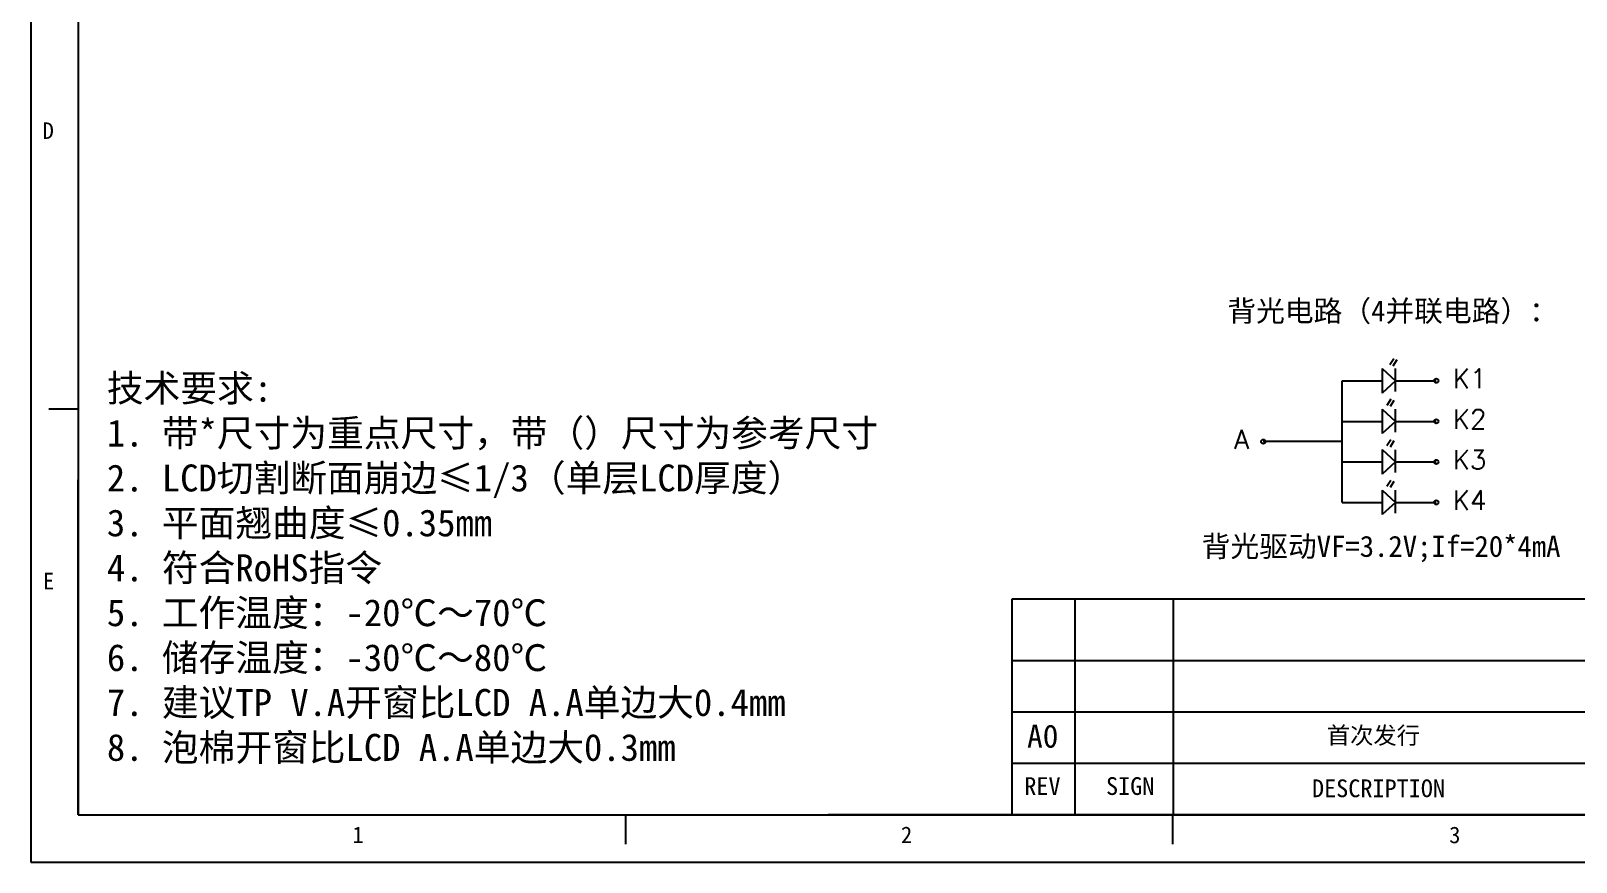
# Model space of a CAD drawing. Header units: millimetres. Extents: x 774 to 1087, y 444 to 661.
# Drawn here: x 774.3 to 917.2, y 443.7 to 520.6 of the extents above; entities that cross this region are included whole.
import ezdxf
from ezdxf.enums import TextEntityAlignment as Align

# ---------------------------------------------------------------- set-up
doc = ezdxf.new("R2010")
doc.units = ezdxf.units.MM
for name, color, linetype in [('DIM', 3, 'Continuous'), ('Housing', 7, 'Continuous'), ('标 注', 3, 'Continuous')]:
    doc.layers.add(name, color=color, linetype=linetype)
doc.styles.get("Standard").update_dxf_attribs({"font": 'txt', "bigfont": 'gbcbig.shx'})
doc.styles.add('宋体', font='')
doc.styles.get('宋体').set_extended_font_data('SimSun')

msp = doc.modelspace()

# ---------------------------------------------------------------- linework, layer by layer
at = {"color": 7, "linetype": 'Continuous'}
for p, q in [((774.282, 660.786), (774.282, 443.735)), ((774.282, 443.735), (1086.703, 443.735))]:
    msp.add_line(p, q, dxfattribs=at)
at = {"linetype": 'Continuous'}
for p, q in [((778.666, 652.254), (778.666, 448.12)), ((778.666, 485.629), (775.926, 485.629)), ((778.666, 448.12), (1082.318, 448.12)), ((829.279, 448.12), (829.279, 445.379)), ((879.891, 448.12), (879.891, 445.379))]:
    msp.add_line(p, q, dxfattribs=at)
at = {"color": 4, "linetype": 'Continuous'}
for p, q in [((778.666, 448.12), (778.666, 479.078)), ((942.112, 468.066), (865.011, 468.066)), ((865.011, 468.066), (865.011, 448.12)), ((870.848, 468.066), (870.848, 448.12)), ((879.939, 468.066), (879.939, 448.12)), ((942.112, 462.352), (865.011, 462.352)), ((942.112, 457.608), (865.011, 457.608)), ((942.112, 452.864), (865.011, 452.864)), ((942.112, 448.12), (848.03, 448.12))]:
    msp.add_line(p, q, dxfattribs=at)
at = {"layer": 'Housing', "color": 3}
for p, q in [((900.343, 490.289), (899.988, 489.721)), ((899.286, 489.383), (899.286, 487.117)), ((899.286, 489.383), (900.497, 488.25)), ((900.633, 490.185), (900.278, 489.616)), ((900.497, 487.253), (900.497, 489.373)), ((895.573, 488.25), (899.286, 488.25)), ((895.573, 477.002), (895.573, 488.25)), ((900.497, 488.25), (899.286, 487.117)), ((900.497, 488.25), (904.283, 488.25)), ((900.072, 486.54), (899.717, 485.972)), ((900.362, 486.435), (900.006, 485.867)), ((899.286, 485.634), (900.497, 484.501)), ((899.286, 485.634), (899.286, 483.368)), ((900.497, 483.504), (900.497, 485.624)), ((895.573, 484.501), (899.286, 484.501)), ((900.497, 484.501), (899.286, 483.368)), ((900.497, 484.501), (904.283, 484.501)), ((895.573, 482.626), (888.274, 482.626)), ((899.286, 481.884), (899.286, 479.618)), ((899.286, 481.884), (900.497, 480.751)), ((900.072, 482.79), (899.717, 482.222)), ((900.362, 482.686), (900.006, 482.118)), ((900.497, 479.755), (900.497, 481.875)), ((895.573, 480.751), (899.286, 480.751)), ((900.497, 480.751), (899.286, 479.618)), ((900.497, 480.751), (904.283, 480.751)), ((900.072, 479.041), (899.717, 478.473)), ((900.362, 478.937), (900.006, 478.369)), ((899.286, 478.135), (899.286, 475.869)), ((899.286, 478.135), (900.497, 477.002)), ((900.497, 476.005), (900.497, 478.126)), ((895.573, 477.002), (899.286, 477.002)), ((900.497, 477.002), (899.286, 475.869)), ((900.497, 477.002), (904.283, 477.002))]:
    msp.add_line(p, q, dxfattribs=at)
for centre in [(904.283, 488.25), (904.283, 484.501), (888.274, 482.626), (904.283, 480.751), (904.283, 477.002)]:
    msp.add_circle(centre, 0.2, dxfattribs=at)

# ---------------------------------------------------------------- texts
at = {"color": 4, "linetype": 'Continuous', "style": '宋体'}
for s, p in [('D', (775.368, 510.619)), ('E', (775.395, 468.956)), ('1', (804.019, 445.489)), ('2', (854.763, 445.489)), ('3', (905.477, 445.484))]:
    msp.add_text(s, height=1.535, dxfattribs=at).set_placement(p)
at = {"color": 1, "linetype": 'Continuous', "style": '宋体'}
msp.add_text('A0', height=2.131, dxfattribs=at).set_placement((867.879, 454.319), align=Align.CENTER)
at = {"color": 1, "style": '宋体'}
msp.add_text('首次发行', height=1.5788, dxfattribs=at).set_placement((894.161, 454.664))
at = {"color": 4, "linetype": 'Continuous', "style": '宋体'}
for s, height, p in [('REV', 1.6443, (867.85, 449.945)), ('SIGN', 1.6443, (875.971, 449.945)), ('DESCRIPTION', 1.64432, (898.939, 449.738))]:
    msp.add_text(s, height=height, dxfattribs=at).set_placement(p, align=Align.CENTER)
at = {"layer": 'DIM', "lineweight": 0, "insert": (781.309, 488.815), "char_height": 2.4914, "width": 107.33481, "attachment_point": 1, "style": '宋体'}
msp.add_mtext('{\\C0;技术要求:\\P1. 带*尺寸为重点尺寸，带（）尺寸为参考尺寸\\P2. LCD切割断面崩边≤1/3（单层LCD厚度）\\P3. 平面翘曲度≤0.35mm\\P4. 符合RoHS指令\\P5. 工作温度：-20℃～70℃ \\P6. 储存温度：-30℃～80℃\\P7. 建议TP V.A开窗比LCD A.A单边大0.4mm\\P8. 泡棉开窗比LCD A.A单边大0.3mm}', dxfattribs=at)
at = {"layer": 'Housing', "color": 3}
for s, height, p in [('K1', 1.7741, (905.807, 487.57)), ('K2', 1.7741, (905.807, 483.82)), ('A', 1.774, (885.577, 481.946)), ('K3', 1.7741, (905.807, 480.071)), ('K4', 1.7741, (905.807, 476.322))]:
    msp.add_text(s, height=height, dxfattribs=at).set_placement(p)
at = {"layer": '标 注', "color": 2, "char_height": 1.95, "width": 35.74258, "attachment_point": 1}
for s, insert in [('\\pi3.0134;{\\fSimSun|b0|i0|c134|p2;背光电路（4并联电路）：}', (881.942, 495.686)), ('\\pi0.640874;{\\fSimSun|b0|i0|c134|p2;背光驱动VF=3.2V;If=20*4mA}', (881.942, 473.916))]:
    msp.add_mtext(s, dxfattribs=dict(at, insert=insert))

doc.saveas('drawing.dxf')
